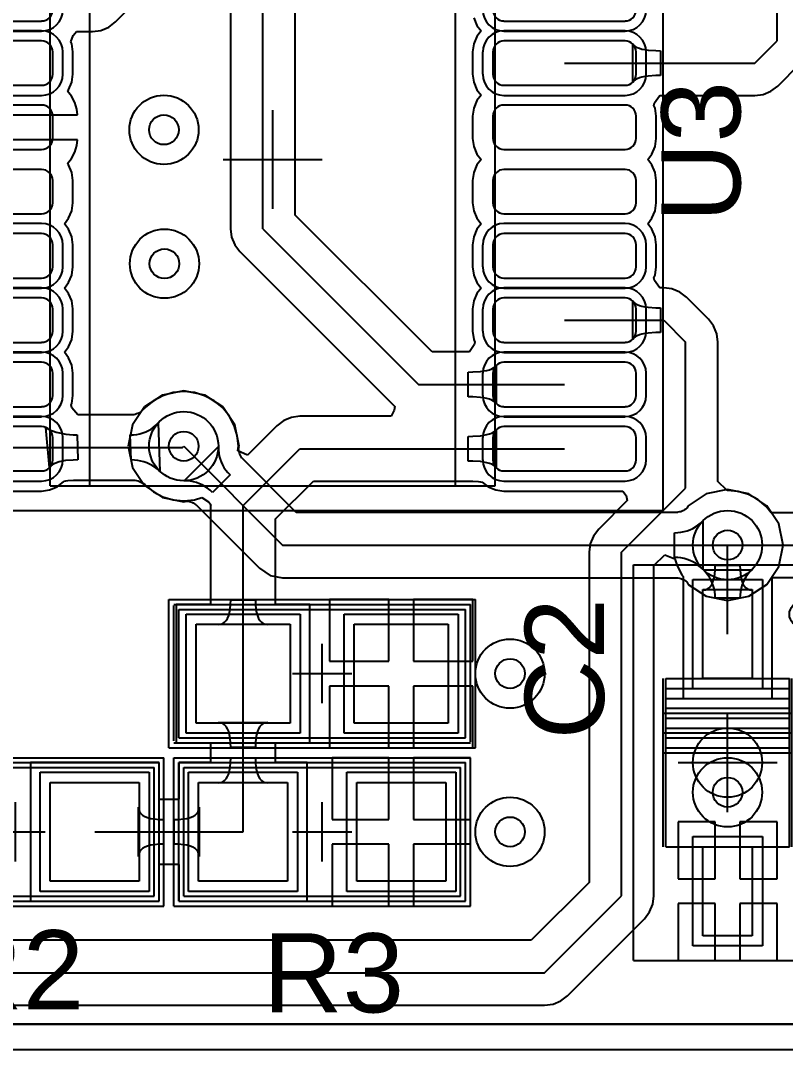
# Model space of a CAD drawing. Header units: millimetres. Extents: x 43 to 5455, y 55 to 5455.
# Drawn here: x 91.95 to 99.69, y 55.5 to 65.9 of the extents above; entities that cross this region are included whole.
import ezdxf

# ---------------------------------------------------------------- set-up
doc = ezdxf.new("R2010")
doc.units = ezdxf.units.MM
for name, color, linetype in [('BottomLayer', 5, 'Continuous'), ('KeepOutLayer', 6, 'Continuous'), ('Mechanical14', 56, 'Continuous'), ('Mechanical15', 56, 'Continuous'), ('TopLayer', 1, 'Continuous'), ('TopOverlay', 2, 'Continuous'), ('TopPaste', 8, 'Continuous'), ('TopSolder', 216, 'Continuous'), ('ViaHoleLayer', 16, 'Continuous')]:
    doc.layers.add(name, color=color, linetype=linetype)
doc.styles.add('Arial', font='arial.ttf', dxfattribs={"height": 0.2})

# ---------------------------------------------------------------- blocks, each defined once
blk = doc.blocks.new('SOD2512X110N_3')
at = {"layer": 'Mechanical14'}
for p, q in [((-0.85, -0.625), (-0.85, 0.625)), ((-0.85, -0.625), (-0.85, 0.625)), ((0.85, 0.625), (-0.85, 0.625)), ((-0.75, -0.625), (-0.75, 0.625)), ((-0.65, -0.625), (-0.65, 0.625)), ((-0.55, -0.625), (-0.55, 0.625)), ((-0.45, -0.625), (-0.45, 0.625)), ((-0.35, -0.625), (-0.35, 0.625)), ((-0.25, -0.625), (-0.25, 0.625)), ((-0.15, -0.625), (-0.15, 0.625)), ((0.85, -0.625), (0.85, 0.625)), ((0.85, -0.625), (-0.85, -0.625))]:
    blk.add_line(p, q, dxfattribs=at)
at = {"layer": 'Mechanical15'}
for p, q in [((-2, -0.95), (-2, 0.95)), ((2, 0.95), (-2, 0.95)), ((2, -0.95), (2, 0.95)), ((0, -0.5), (0, 0.5)), ((0.5, 0), (-0.5, 0)), ((2, -0.95), (-2, -0.95))]:
    blk.add_line(p, q, dxfattribs=at)
blk.add_circle((0, 0), 0.35, dxfattribs=at)
at = {"layer": 'TopLayer'}
for p, q in [((-1.75, 0.25), (-0.85, 0.25)), ((-1.75, -0.25), (-1.75, 0.25)), ((-0.85, 0.25), (-0.85, -0.25)), ((0.85, 0.25), (1.75, 0.25)), ((0.85, -0.25), (0.85, 0.25)), ((1.75, 0.25), (1.75, -0.25)), ((-0.85, -0.25), (-1.75, -0.25)), ((1.75, -0.25), (0.85, -0.25))]:
    blk.add_line(p, q, dxfattribs=at)
at = {"layer": 'TopOverlay'}
for p, q in [((0.85, 0.65), (-0.85, 0.65)), ((-0.5, -0.65), (-0.5, 0.65)), ((-0.3, -0.65), (-0.3, 0.65)), ((-0.1, -0.65), (-0.1, 0.65)), ((0.85, -0.65), (-0.85, -0.65))]:
    blk.add_line(p, q, dxfattribs=at)
blk.add_circle((-1.5, 0.75), 0.125, dxfattribs=at)
at = {"layer": 'TopPaste'}
for p, q in [((-1.75, 0.25), (-0.85, 0.25)), ((-1.75, -0.25), (-1.75, 0.25)), ((-0.85, 0.25), (-0.85, -0.25)), ((0.85, 0.25), (1.75, 0.25)), ((0.85, -0.25), (0.85, 0.25)), ((1.75, 0.25), (1.75, -0.25)), ((-0.85, -0.25), (-1.75, -0.25)), ((1.75, -0.25), (0.85, -0.25))]:
    blk.add_line(p, q, dxfattribs=at)
at = {"layer": 'TopSolder'}
for p, q in [((-1.852, 0.352), (-0.748, 0.352)), ((-1.852, -0.352), (-1.852, 0.352)), ((-0.748, 0.352), (-0.748, -0.352)), ((0.748, 0.352), (1.852, 0.352)), ((0.748, -0.352), (0.748, 0.352)), ((1.852, 0.352), (1.852, -0.352)), ((-0.748, -0.352), (-1.852, -0.352)), ((1.852, -0.352), (0.748, -0.352))]:
    blk.add_line(p, q, dxfattribs=at)
blk = doc.blocks.new('RESC1608X55N_24')
at = {"layer": 'Mechanical14'}
for p, q in [((-1.4, 0.65), (-1.4, -0.65)), ((1.4, 0.65), (-1.4, 0.65)), ((1.4, 0.65), (1.4, -0.65)), ((1.4, -0.65), (-1.4, -0.65))]:
    blk.add_line(p, q, dxfattribs=at)
at = {"layer": 'Mechanical15'}
for p, q in [((1.5, 0.75), (-1.5, 0.75)), ((-1.5, 0.75), (-1.5, -0.75)), ((1.5, 0.75), (1.5, -0.75)), ((0, 0.3), (0, -0.3)), ((0.3, 0), (-0.3, 0)), ((1.5, -0.75), (-1.5, -0.75))]:
    blk.add_line(p, q, dxfattribs=at)
at = {"layer": 'TopLayer'}
for p, q in [((-1.25, 0.5), (-0.35, 0.5)), ((-1.25, -0.5), (-1.25, 0.5)), ((-0.35, 0.5), (-0.35, -0.5)), ((0.35, 0.5), (1.25, 0.5)), ((0.35, -0.5), (0.35, 0.5)), ((1.25, 0.5), (1.25, -0.5)), ((-0.35, -0.5), (-1.25, -0.5)), ((1.25, -0.5), (0.35, -0.5))]:
    blk.add_line(p, q, dxfattribs=at)
at = {"layer": 'TopOverlay'}
for p, q in [((1.45, 0.7), (-1.45, 0.7)), ((-1.45, 0.7), (-1.45, -0.7)), ((1.45, 0.7), (1.45, -0.7)), ((1.45, -0.7), (-1.45, -0.7))]:
    blk.add_line(p, q, dxfattribs=at)
at = {"layer": 'TopPaste'}
for p, q in [((-1.25, 0.5), (-0.35, 0.5)), ((-1.25, -0.5), (-1.25, 0.5)), ((-0.35, 0.5), (-0.35, -0.5)), ((0.35, 0.5), (1.25, 0.5)), ((0.35, -0.5), (0.35, 0.5)), ((1.25, 0.5), (1.25, -0.5)), ((-0.35, -0.5), (-1.25, -0.5)), ((1.25, -0.5), (0.35, -0.5))]:
    blk.add_line(p, q, dxfattribs=at)
at = {"layer": 'TopSolder'}
for p, q in [((-1.352, 0.602), (-0.248, 0.602)), ((-1.352, -0.602), (-1.352, 0.602)), ((-0.248, 0.602), (-0.248, -0.602)), ((0.248, 0.602), (1.352, 0.602)), ((0.248, -0.602), (0.248, 0.602)), ((1.352, 0.602), (1.352, -0.602)), ((-0.248, -0.602), (-1.352, -0.602)), ((1.352, -0.602), (0.248, -0.602))]:
    blk.add_line(p, q, dxfattribs=at)
blk = doc.blocks.new('RESC1608X55N_25')
at = {"layer": 'Mechanical14'}
for p, q in [((1.4, 0.65), (-1.4, 0.65)), ((-1.4, 0.65), (-1.4, -0.65)), ((1.4, 0.65), (1.4, -0.65)), ((1.4, -0.65), (-1.4, -0.65))]:
    blk.add_line(p, q, dxfattribs=at)
at = {"layer": 'Mechanical15'}
for p, q in [((-1.5, 0.75), (-1.5, -0.75)), ((1.5, 0.75), (-1.5, 0.75)), ((1.5, 0.75), (1.5, -0.75)), ((0, 0.3), (0, -0.3)), ((0.3, 0), (-0.3, 0)), ((1.5, -0.75), (-1.5, -0.75))]:
    blk.add_line(p, q, dxfattribs=at)
at = {"layer": 'TopLayer'}
for p, q in [((-1.25, 0.5), (-0.35, 0.5)), ((-1.25, -0.5), (-1.25, 0.5)), ((-0.35, 0.5), (-0.35, -0.5)), ((0.35, 0.5), (1.25, 0.5)), ((0.35, -0.5), (0.35, 0.5)), ((1.25, 0.5), (1.25, -0.5)), ((-0.35, -0.5), (-1.25, -0.5)), ((1.25, -0.5), (0.35, -0.5))]:
    blk.add_line(p, q, dxfattribs=at)
at = {"layer": 'TopOverlay'}
for p, q in [((-1.45, 0.7), (-1.45, -0.7)), ((1.45, 0.7), (-1.45, 0.7)), ((1.45, 0.7), (1.45, -0.7)), ((1.45, -0.7), (-1.45, -0.7))]:
    blk.add_line(p, q, dxfattribs=at)
at = {"layer": 'TopPaste'}
for p, q in [((-1.25, 0.5), (-0.35, 0.5)), ((-1.25, -0.5), (-1.25, 0.5)), ((-0.35, 0.5), (-0.35, -0.5)), ((0.35, 0.5), (1.25, 0.5)), ((0.35, -0.5), (0.35, 0.5)), ((1.25, 0.5), (1.25, -0.5)), ((-0.35, -0.5), (-1.25, -0.5)), ((1.25, -0.5), (0.35, -0.5))]:
    blk.add_line(p, q, dxfattribs=at)
at = {"layer": 'TopSolder'}
for p, q in [((-1.352, 0.602), (-0.248, 0.602)), ((-1.352, -0.602), (-1.352, 0.602)), ((-0.248, 0.602), (-0.248, -0.602)), ((0.248, 0.602), (1.352, 0.602)), ((0.248, -0.602), (0.248, 0.602)), ((1.352, 0.602), (1.352, -0.602)), ((-0.248, -0.602), (-1.352, -0.602)), ((1.352, -0.602), (0.248, -0.602))]:
    blk.add_line(p, q, dxfattribs=at)
blk = doc.blocks.new('CAPC1608X87N_26')
at = {"layer": 'Mechanical14'}
for p, q in [((-1.45, 0.65), (-1.45, -0.65)), ((1.45, 0.65), (-1.45, 0.65)), ((1.45, 0.65), (1.45, -0.65)), ((1.45, -0.65), (-1.45, -0.65))]:
    blk.add_line(p, q, dxfattribs=at)
at = {"layer": 'Mechanical15'}
for p, q in [((1.55, 0.75), (-1.55, 0.75)), ((-1.55, 0.75), (-1.55, -0.75)), ((1.55, 0.75), (1.55, -0.75)), ((0, 0.3), (0, -0.3)), ((0.3, 0), (-0.3, 0)), ((1.55, -0.75), (-1.55, -0.75))]:
    blk.add_line(p, q, dxfattribs=at)
at = {"layer": 'TopLayer'}
for p, q in [((-1.275, 0.5), (-0.325, 0.5)), ((-1.275, -0.5), (-1.275, 0.5)), ((-0.325, 0.5), (-0.325, -0.5)), ((0.325, 0.5), (1.275, 0.5)), ((0.325, -0.5), (0.325, 0.5)), ((1.275, 0.5), (1.275, -0.5)), ((-0.325, -0.5), (-1.275, -0.5)), ((1.275, -0.5), (0.325, -0.5))]:
    blk.add_line(p, q, dxfattribs=at)
at = {"layer": 'TopOverlay'}
for p, q in [((1.5, 0.7), (-1.5, 0.7)), ((-1.5, 0.69), (-1.5, -0.7)), ((1.5, 0.68), (1.5, -0.69)), ((1.5, -0.7), (-1.5, -0.7))]:
    blk.add_line(p, q, dxfattribs=at)
at = {"layer": 'TopPaste'}
for p, q in [((-1.275, 0.5), (-0.325, 0.5)), ((-1.275, -0.5), (-1.275, 0.5)), ((-0.325, 0.5), (-0.325, -0.5)), ((0.325, 0.5), (1.275, 0.5)), ((0.325, -0.5), (0.325, 0.5)), ((1.275, 0.5), (1.275, -0.5)), ((-0.325, -0.5), (-1.275, -0.5)), ((1.275, -0.5), (0.325, -0.5))]:
    blk.add_line(p, q, dxfattribs=at)
at = {"layer": 'TopSolder'}
for p, q in [((-1.377, 0.602), (-0.223, 0.602)), ((-1.377, -0.602), (-1.377, 0.602)), ((-0.223, 0.602), (-0.223, -0.602)), ((0.223, 0.602), (1.377, 0.602)), ((0.223, -0.602), (0.223, 0.602)), ((1.377, 0.602), (1.377, -0.602)), ((-0.223, -0.602), (-1.377, -0.602)), ((1.377, -0.602), (0.223, -0.602))]:
    blk.add_line(p, q, dxfattribs=at)
blk = doc.blocks.new('SOP65P640X110_20N_32')
at = {"layer": 'Mechanical14'}
for p, q in [((-2.25, -3.3), (-2.25, 3.3)), ((2.25, -3.3), (2.25, 3.3)), ((-2.25, -3.3), (2.25, -3.3))]:
    blk.add_line(p, q, dxfattribs=at)
at = {"layer": 'Mechanical15'}
for p, q in [((3.95, -3.55), (3.95, 3.55)), ((0, -0.5), (0, 0.5)), ((-0.5, 0), (0.5, 0)), ((-3.95, -3.55), (3.95, -3.55))]:
    blk.add_line(p, q, dxfattribs=at)
at = {"layer": 'TopLayer'}
for p, q in [((-3.562, 1.4), (-2.337, 1.4)), ((2.338, 1.4), (3.563, 1.4)), ((-2.337, 1.2), (-3.562, 1.2)), ((3.563, 1.2), (2.338, 1.2)), ((-2.225, 0.862), (-2.225, 1.087)), ((2.225, 1.087), (2.225, 0.862)), ((3.675, 0.862), (3.675, 1.087)), ((-3.562, 0.75), (-2.337, 0.75)), ((2.338, 0.75), (3.563, 0.75)), ((-2.337, 0.55), (-3.562, 0.55)), ((3.563, 0.55), (2.338, 0.55)), ((-2.225, 0.213), (-2.225, 0.438)), ((2.225, 0.438), (2.225, 0.213)), ((3.675, 0.213), (3.675, 0.438)), ((-3.562, 0.1), (-2.337, 0.1)), ((2.338, 0.1), (3.563, 0.1)), ((-2.337, -0.1), (-3.562, -0.1)), ((3.563, -0.1), (2.338, -0.1)), ((-2.225, -0.438), (-2.225, -0.213)), ((2.225, -0.213), (2.225, -0.438)), ((3.675, -0.438), (3.675, -0.213)), ((-3.562, -0.55), (-2.337, -0.55)), ((2.338, -0.55), (3.563, -0.55)), ((-2.337, -0.75), (-3.562, -0.75)), ((3.563, -0.75), (2.338, -0.75)), ((-2.225, -1.087), (-2.225, -0.862)), ((2.225, -0.862), (2.225, -1.087)), ((3.675, -1.087), (3.675, -0.862)), ((-3.562, -1.2), (-2.337, -1.2)), ((2.338, -1.2), (3.563, -1.2)), ((-2.337, -1.4), (-3.562, -1.4)), ((3.563, -1.4), (2.338, -1.4)), ((-2.225, -1.737), (-2.225, -1.512)), ((2.225, -1.512), (2.225, -1.737)), ((3.675, -1.737), (3.675, -1.512)), ((-3.562, -1.85), (-2.337, -1.85)), ((2.338, -1.85), (3.563, -1.85)), ((-2.337, -2.05), (-3.562, -2.05)), ((3.563, -2.05), (2.338, -2.05)), ((-2.225, -2.387), (-2.225, -2.162)), ((2.225, -2.162), (2.225, -2.387)), ((3.675, -2.387), (3.675, -2.162)), ((-3.562, -2.5), (-2.337, -2.5)), ((2.338, -2.5), (3.563, -2.5)), ((-2.337, -2.7), (-3.562, -2.7)), ((3.563, -2.7), (2.338, -2.7)), ((-2.225, -3.038), (-2.225, -2.813)), ((2.225, -2.813), (2.225, -3.038)), ((3.675, -3.038), (3.675, -2.813)), ((-3.562, -3.15), (-2.337, -3.15)), ((2.338, -3.15), (3.563, -3.15))]:
    blk.add_line(p, q, dxfattribs=at)
for centre, start, end in [((-2.337, 1.513), 270, 0), ((2.338, 1.513), 180, 270), ((3.563, 1.513), 270, 0), ((-2.337, 1.087), 0, 90), ((2.338, 1.087), 90, 180), ((3.563, 1.087), 0, 90), ((-2.337, 0.862), 270, 0), ((2.338, 0.862), 180, 270), ((3.563, 0.862), 270, 0), ((-2.337, 0.438), 0, 90), ((2.338, 0.438), 90, 180), ((3.563, 0.438), 0, 90), ((-2.337, 0.213), 270, 0), ((2.338, 0.213), 180, 270), ((3.563, 0.213), 270, 0), ((-2.337, -0.213), 0, 90), ((2.338, -0.213), 90, 180), ((3.563, -0.213), 0, 90), ((-2.337, -0.438), 270, 0), ((2.338, -0.438), 180, 270), ((3.563, -0.438), 270, 0), ((-2.337, -0.862), 0, 90), ((2.338, -0.862), 90, 180), ((3.563, -0.862), 0, 90), ((-2.337, -1.087), 270, 0), ((2.338, -1.087), 180, 270), ((3.563, -1.087), 270, 0), ((-2.337, -1.512), 0, 90), ((2.338, -1.512), 90, 180), ((3.563, -1.512), 0, 90), ((-2.337, -1.737), 270, 0), ((2.338, -1.737), 180, 270), ((3.563, -1.737), 270, 0), ((-2.337, -2.162), 0, 90), ((2.338, -2.162), 90, 180), ((3.563, -2.162), 0, 90), ((-2.337, -2.387), 270, 0), ((2.338, -2.387), 180, 270), ((3.563, -2.387), 270, 0), ((-2.337, -2.813), 0, 90), ((2.338, -2.813), 90, 180), ((3.563, -2.813), 0, 90), ((-2.337, -3.038), 270, 0), ((2.338, -3.038), 180, 270), ((3.563, -3.038), 270, 0)]:
    blk.add_arc(centre, 0.112, start, end, dxfattribs=at)
at = {"layer": 'TopOverlay'}
for p, q in [((-1.85, -3.3), (-1.85, 3.3)), ((1.85, -3.3), (1.85, 3.3)), ((-1.85, -3.3), (1.85, -3.3))]:
    blk.add_line(p, q, dxfattribs=at)
at = {"layer": 'TopPaste'}
for p, q in [((-3.562, 1.4), (-2.337, 1.4)), ((2.338, 1.4), (3.563, 1.4)), ((-2.337, 1.2), (-3.562, 1.2)), ((3.563, 1.2), (2.338, 1.2)), ((-2.225, 0.862), (-2.225, 1.087)), ((2.225, 1.087), (2.225, 0.862)), ((3.675, 0.862), (3.675, 1.087)), ((-3.562, 0.75), (-2.337, 0.75)), ((2.338, 0.75), (3.563, 0.75)), ((-2.337, 0.55), (-3.562, 0.55)), ((3.563, 0.55), (2.338, 0.55)), ((-2.225, 0.213), (-2.225, 0.438)), ((2.225, 0.438), (2.225, 0.213)), ((3.675, 0.213), (3.675, 0.438)), ((-3.562, 0.1), (-2.337, 0.1)), ((2.338, 0.1), (3.563, 0.1)), ((-2.337, -0.1), (-3.562, -0.1)), ((3.563, -0.1), (2.338, -0.1)), ((-2.225, -0.438), (-2.225, -0.213)), ((2.225, -0.213), (2.225, -0.438)), ((3.675, -0.438), (3.675, -0.213)), ((-3.562, -0.55), (-2.337, -0.55)), ((2.338, -0.55), (3.563, -0.55)), ((-2.337, -0.75), (-3.562, -0.75)), ((3.563, -0.75), (2.338, -0.75)), ((-2.225, -1.087), (-2.225, -0.862)), ((2.225, -0.862), (2.225, -1.087)), ((3.675, -1.087), (3.675, -0.862)), ((-3.562, -1.2), (-2.337, -1.2)), ((2.338, -1.2), (3.563, -1.2)), ((-2.337, -1.4), (-3.562, -1.4)), ((3.563, -1.4), (2.338, -1.4)), ((-2.225, -1.737), (-2.225, -1.512)), ((2.225, -1.512), (2.225, -1.737)), ((3.675, -1.737), (3.675, -1.512)), ((-3.562, -1.85), (-2.337, -1.85)), ((2.338, -1.85), (3.563, -1.85)), ((-2.337, -2.05), (-3.562, -2.05)), ((3.563, -2.05), (2.338, -2.05)), ((-2.225, -2.387), (-2.225, -2.162)), ((2.225, -2.162), (2.225, -2.387)), ((3.675, -2.387), (3.675, -2.162)), ((-3.562, -2.5), (-2.337, -2.5)), ((2.338, -2.5), (3.563, -2.5)), ((-2.337, -2.7), (-3.562, -2.7)), ((3.563, -2.7), (2.338, -2.7)), ((-2.225, -3.038), (-2.225, -2.813)), ((2.225, -2.813), (2.225, -3.038)), ((3.675, -3.038), (3.675, -2.813)), ((-3.562, -3.15), (-2.337, -3.15)), ((2.338, -3.15), (3.563, -3.15))]:
    blk.add_line(p, q, dxfattribs=at)
for centre, start, end in [((-2.337, 1.513), 270, 0), ((2.338, 1.513), 180, 270), ((3.563, 1.513), 270, 0), ((-2.337, 1.087), 0, 90), ((2.338, 1.087), 90, 180), ((3.563, 1.087), 0, 90), ((-2.337, 0.862), 270, 0), ((2.338, 0.862), 180, 270), ((3.563, 0.862), 270, 0), ((-2.337, 0.438), 0, 90), ((2.338, 0.438), 90, 180), ((3.563, 0.438), 0, 90), ((-2.337, 0.213), 270, 0), ((2.338, 0.213), 180, 270), ((3.563, 0.213), 270, 0), ((-2.337, -0.213), 0, 90), ((2.338, -0.213), 90, 180), ((3.563, -0.213), 0, 90), ((-2.337, -0.438), 270, 0), ((2.338, -0.438), 180, 270), ((3.563, -0.438), 270, 0), ((-2.337, -0.862), 0, 90), ((2.338, -0.862), 90, 180), ((3.563, -0.862), 0, 90), ((-2.337, -1.087), 270, 0), ((2.338, -1.087), 180, 270), ((3.563, -1.087), 270, 0), ((-2.337, -1.512), 0, 90), ((2.338, -1.512), 90, 180), ((3.563, -1.512), 0, 90), ((-2.337, -1.737), 270, 0), ((2.338, -1.737), 180, 270), ((3.563, -1.737), 270, 0), ((-2.337, -2.162), 0, 90), ((2.338, -2.162), 90, 180), ((3.563, -2.162), 0, 90), ((-2.337, -2.387), 270, 0), ((2.338, -2.387), 180, 270), ((3.563, -2.387), 270, 0), ((-2.337, -2.813), 0, 90), ((2.338, -2.813), 90, 180), ((3.563, -2.813), 0, 90), ((-2.337, -3.038), 270, 0), ((2.338, -3.038), 180, 270), ((3.563, -3.038), 270, 0)]:
    blk.add_arc(centre, 0.112, start, end, dxfattribs=at)
at = {"layer": 'TopSolder'}
for p, q in [((-2.337, 1.302), (-3.562, 1.302)), ((-3.562, 1.298), (-2.337, 1.298)), ((3.563, 1.302), (2.338, 1.302)), ((2.338, 1.298), (3.563, 1.298)), ((-2.123, 0.862), (-2.123, 1.087)), ((2.123, 1.087), (2.123, 0.862)), ((3.777, 0.862), (3.777, 1.087)), ((-3.562, 0.648), (-2.337, 0.648)), ((2.338, 0.648), (3.563, 0.648)), ((-2.337, -0.648), (-3.562, -0.648)), ((3.563, -0.648), (2.338, -0.648)), ((-2.123, -1.087), (-2.123, -0.862)), ((2.123, -0.862), (2.123, -1.087)), ((3.777, -1.087), (3.777, -0.862)), ((-2.337, -1.298), (-3.562, -1.298)), ((-3.562, -1.302), (-2.337, -1.302)), ((3.563, -1.298), (2.338, -1.298)), ((2.338, -1.302), (3.563, -1.302)), ((-2.123, -1.737), (-2.123, -1.512)), ((2.123, -1.512), (2.123, -1.737)), ((3.777, -1.737), (3.777, -1.512)), ((-2.337, -1.948), (-3.562, -1.948)), ((-3.562, -1.952), (-2.337, -1.952)), ((3.563, -1.948), (2.338, -1.948)), ((2.338, -1.952), (3.563, -1.952)), ((-2.123, -2.387), (-2.123, -2.162)), ((2.123, -2.162), (2.123, -2.387)), ((3.777, -2.387), (3.777, -2.162)), ((-2.337, -2.598), (-3.562, -2.598)), ((3.563, -2.598), (2.338, -2.598)), ((-3.562, -2.602), (-2.337, -2.602)), ((2.338, -2.602), (3.563, -2.602)), ((-2.123, -3.038), (-2.123, -2.813)), ((2.123, -2.813), (2.123, -3.038)), ((3.777, -3.038), (3.777, -2.813)), ((-3.562, -3.252), (-2.337, -3.252)), ((2.338, -3.252), (3.563, -3.252))]:
    blk.add_line(p, q, dxfattribs=at)
for centre, start, end in [((-2.337, 1.513), 270, 0), ((2.338, 1.513), 180, 270), ((3.563, 1.513), 270, 0), ((-2.337, 1.087), 0, 90), ((2.338, 1.087), 90, 180), ((3.563, 1.087), 0, 90), ((-2.337, 0.862), 270, 0), ((2.338, 0.862), 180, 270), ((3.563, 0.862), 270, 0), ((-2.337, -0.862), 0, 90), ((2.338, -0.862), 90, 180), ((3.563, -0.862), 0, 90), ((-2.337, -1.087), 270, 0), ((2.338, -1.087), 180, 270), ((3.563, -1.087), 270, 0), ((-2.337, -1.512), 0, 90), ((2.338, -1.512), 90, 180), ((3.563, -1.512), 0, 90), ((-2.337, -1.737), 270, 0), ((2.338, -1.737), 180, 270), ((3.563, -1.737), 270, 0), ((-2.337, -2.162), 0, 90), ((2.338, -2.162), 90, 180), ((3.563, -2.162), 0, 90), ((-2.337, -2.387), 270, 0), ((2.338, -2.387), 180, 270), ((3.563, -2.387), 270, 0), ((-2.337, -2.813), 0, 90), ((2.338, -2.813), 90, 180), ((3.563, -2.813), 0, 90), ((-2.337, -3.038), 270, 0), ((2.338, -3.038), 180, 270), ((3.563, -3.038), 270, 0)]:
    blk.add_arc(centre, 0.214, start, end, dxfattribs=at)

msp = doc.modelspace()

# ---------------------------------------------------------------- linework, layer by layer
at = {"layer": 'BottomLayer'}
for p, q in [((93.6, 62.161), (93.385, 62.118)), ((93.815, 62.118), (93.6, 62.161)), ((93.385, 62.118), (93.203, 61.997)), ((93.997, 61.997), (93.815, 62.118)), ((93.203, 61.997), (93.082, 61.815)), ((94.118, 61.815), (93.997, 61.997)), ((93.082, 61.815), (93.039, 61.6)), ((94.161, 61.6), (94.118, 61.815)), ((93.039, 61.6), (93.082, 61.385)), ((93.6, 61.6), (94.6, 60.6)), ((94.155, 61.571), (94.161, 61.6)), ((93.604, 61.25), (93.95, 61.597)), ((93.95, 61.597), (93.951, 61.563)), ((93.951, 61.563), (93.954, 61.531)), ((93.954, 61.531), (93.96, 61.5)), ((93.96, 61.5), (93.968, 61.47)), ((94.156, 61.56), (94.155, 61.571)), ((94.159, 61.545), (94.156, 61.56)), ((94.163, 61.531), (94.159, 61.545)), ((94.167, 61.518), (94.163, 61.531)), ((94.173, 61.505), (94.167, 61.518)), ((94.181, 61.493), (94.173, 61.505)), ((93.968, 61.47), (93.979, 61.441)), ((93.979, 61.441), (93.992, 61.412)), ((93.992, 61.412), (94.007, 61.385)), ((94.189, 61.48), (94.181, 61.493)), ((94.19, 61.478), (94.189, 61.48)), ((94.737, 60.931), (94.19, 61.478)), ((93.082, 61.385), (93.203, 61.203)), ((94.068, 61.309), (93.891, 61.132)), ((94.007, 61.385), (94.025, 61.359)), ((94.025, 61.359), (94.045, 61.333)), ((94.045, 61.333), (94.068, 61.309)), ((93.203, 61.203), (93.385, 61.082)), ((93.637, 61.249), (93.604, 61.25)), ((93.669, 61.246), (93.637, 61.249)), ((93.7, 61.24), (93.669, 61.246)), ((93.73, 61.232), (93.7, 61.24)), ((93.759, 61.221), (93.73, 61.232)), ((93.788, 61.208), (93.759, 61.221)), ((93.815, 61.193), (93.788, 61.208)), ((93.841, 61.175), (93.815, 61.193)), ((93.385, 61.082), (93.6, 61.039)), ((93.867, 61.155), (93.841, 61.175)), ((93.891, 61.132), (93.867, 61.155)), ((98.885, 61.118), (98.703, 60.997)), ((99.1, 61.161), (98.885, 61.118)), ((99.315, 61.118), (99.1, 61.161)), ((99.497, 60.997), (99.315, 61.118)), ((93.6, 61.039), (93.629, 61.045)), ((93.629, 61.045), (93.64, 61.044)), ((93.64, 61.044), (93.655, 61.041)), ((93.655, 61.041), (93.669, 61.037)), ((93.669, 61.037), (93.682, 61.033)), ((93.682, 61.033), (93.695, 61.027)), ((93.695, 61.027), (93.708, 61.019)), ((93.708, 61.019), (93.72, 61.011)), ((93.72, 61.011), (93.722, 61.01)), ((93.722, 61.01), (94.366, 60.366)), ((98.703, 60.997), (98.687, 60.972)), ((99.618, 60.815), (99.497, 60.997)), ((98.596, 60.931), (94.737, 60.931)), ((98.598, 60.932), (98.596, 60.931)), ((98.613, 60.935), (98.598, 60.932)), ((98.628, 60.938), (98.613, 60.935)), ((98.641, 60.943), (98.628, 60.938)), ((98.653, 60.949), (98.641, 60.943)), ((98.666, 60.956), (98.653, 60.949)), ((98.679, 60.965), (98.666, 60.956)), ((98.687, 60.972), (98.679, 60.965)), ((98.719, 60.755), (98.748, 60.768)), ((98.748, 60.768), (98.775, 60.784)), ((98.775, 60.784), (98.801, 60.802)), ((98.801, 60.802), (98.826, 60.822)), ((98.826, 60.822), (98.85, 60.845)), ((98.85, 60.845), (98.85, 60.355)), ((99.661, 60.6), (99.618, 60.815)), ((98.563, 60.725), (98.596, 60.726)), ((98.563, 60.475), (98.563, 60.725)), ((98.596, 60.726), (98.629, 60.73)), ((98.629, 60.73), (98.66, 60.736)), ((98.66, 60.736), (98.69, 60.744)), ((98.69, 60.744), (98.719, 60.755)), ((94.6, 60.6), (99.1, 60.6)), ((99.618, 60.385), (99.661, 60.6)), ((98.596, 60.474), (98.563, 60.475)), ((98.629, 60.47), (98.596, 60.474)), ((98.66, 60.464), (98.629, 60.47)), ((98.69, 60.456), (98.66, 60.464)), ((98.719, 60.445), (98.69, 60.456)), ((94.366, 60.366), (94.473, 60.294)), ((98.748, 60.432), (98.719, 60.445)), ((98.775, 60.416), (98.748, 60.432)), ((98.801, 60.398), (98.775, 60.416)), ((98.826, 60.378), (98.801, 60.398)), ((98.85, 60.355), (98.826, 60.378)), ((99.497, 60.203), (99.618, 60.385)), ((94.473, 60.294), (94.6, 60.269)), ((94.6, 60.269), (98.596, 60.269)), ((98.596, 60.269), (98.598, 60.268)), ((98.598, 60.268), (98.613, 60.265)), ((98.613, 60.265), (98.628, 60.262)), ((98.628, 60.262), (98.641, 60.257)), ((98.641, 60.257), (98.653, 60.251)), ((98.653, 60.251), (98.666, 60.244)), ((98.666, 60.244), (98.679, 60.235)), ((98.679, 60.235), (98.687, 60.228)), ((98.687, 60.228), (98.703, 60.203)), ((98.703, 60.203), (98.885, 60.082)), ((99.315, 60.082), (99.497, 60.203)), ((98.885, 60.082), (99.1, 60.039)), ((99.1, 60.039), (99.315, 60.082)), ((105.167, 55.755), (49.527, 55.755))]:
    msp.add_line(p, q, dxfattribs=at)
for centre in [(93.4, 64.8), (93.405, 63.446), (93.6, 61.6), (99.1, 60.6), (96.9, 59.3), (99.1, 58.1), (96.9, 57.7)]:
    msp.add_circle(centre, 0.35, dxfattribs=at)
at = {"layer": 'KeepOutLayer'}
msp.add_line((49.4, 55.5), (106.4, 55.5), dxfattribs=at)
at = {"layer": 'TopLayer'}
for p, q in [((94.4, 63.8), (94.4, 68.487)), ((94.728, 63.936), (94.728, 68.487)), ((94.072, 68.351), (94.072, 63.8)), ((99.6, 65.7), (99.6, 67.9)), ((92.909, 65.892), (93.058, 66.041)), ((92.841, 65.839), (92.909, 65.892)), ((96.533, 65.931), (96.565, 65.855)), ((92.481, 65.755), (92.514, 65.793)), ((92.514, 65.793), (92.518, 65.795)), ((92.518, 65.795), (92.676, 65.795)), ((92.676, 65.795), (92.762, 65.806)), ((92.676, 65.795), (92.676, 65.795)), ((92.762, 65.806), (92.841, 65.839)), ((96.565, 65.855), (96.607, 65.8)), ((96.607, 65.8), (96.565, 65.745)), ((92.458, 65.691), (92.481, 65.755)), ((92.467, 65.669), (92.458, 65.691)), ((92.458, 65.691), (92.458, 65.691)), ((92.478, 65.587), (92.467, 65.669)), ((96.533, 65.669), (96.522, 65.587)), ((96.565, 65.745), (96.533, 65.669)), ((98.141, 65.284), (98.141, 65.666)), ((98.141, 65.666), (98.152, 65.654)), ((99.375, 65.475), (99.6, 65.7)), ((92.478, 65.363), (92.478, 65.587)), ((96.522, 65.587), (96.522, 65.363)), ((98.152, 65.654), (98.167, 65.643)), ((98.167, 65.643), (98.185, 65.633)), ((98.185, 65.633), (98.208, 65.624)), ((98.208, 65.624), (98.234, 65.617)), ((98.234, 65.617), (98.264, 65.611)), ((98.264, 65.611), (98.297, 65.606)), ((98.297, 65.606), (98.376, 65.601)), ((98.376, 65.601), (98.422, 65.6)), ((98.422, 65.6), (98.422, 65.35)), ((97.45, 65.475), (99.375, 65.475)), ((99.607, 65.243), (99.832, 65.468)), ((92.467, 65.281), (92.478, 65.363)), ((96.522, 65.363), (96.533, 65.281)), ((98.297, 65.344), (98.264, 65.339)), ((98.376, 65.349), (98.297, 65.344)), ((98.422, 65.35), (98.376, 65.349)), ((92.435, 65.205), (92.467, 65.281)), ((96.533, 65.281), (96.565, 65.205)), ((98.152, 65.296), (98.141, 65.284)), ((98.167, 65.307), (98.152, 65.296)), ((98.185, 65.317), (98.167, 65.307)), ((98.208, 65.326), (98.185, 65.317)), ((98.234, 65.333), (98.208, 65.326)), ((98.264, 65.339), (98.234, 65.333)), ((99.539, 65.191), (99.607, 65.243)), ((92.424, 65.19), (92.435, 65.205)), ((92.465, 65.14), (92.424, 65.19)), ((92.499, 65.077), (92.465, 65.14)), ((96.565, 65.205), (96.607, 65.15)), ((96.607, 65.15), (96.565, 65.095)), ((98.362, 65.073), (98.411, 65.144)), ((98.411, 65.144), (98.417, 65.147)), ((98.417, 65.147), (99.375, 65.147)), ((99.375, 65.147), (99.46, 65.158)), ((99.46, 65.158), (99.539, 65.191)), ((92.52, 65.009), (92.499, 65.077)), ((96.565, 65.095), (96.533, 65.019)), ((98.356, 65.046), (98.362, 65.073)), ((98.367, 65.019), (98.356, 65.046)), ((91.55, 64.95), (92.526, 64.95)), ((92.526, 64.95), (92.52, 65.009)), ((96.533, 65.019), (96.522, 64.938)), ((96.522, 64.938), (96.522, 64.713)), ((98.378, 64.938), (98.367, 65.019)), ((98.378, 64.713), (98.378, 64.938)), ((92.526, 64.7), (91.55, 64.7)), ((92.499, 64.573), (92.52, 64.641)), ((92.52, 64.641), (92.526, 64.7)), ((96.522, 64.713), (96.533, 64.631)), ((96.533, 64.631), (96.565, 64.555)), ((98.335, 64.555), (98.367, 64.631)), ((98.367, 64.631), (98.378, 64.713)), ((92.465, 64.51), (92.499, 64.573)), ((96.565, 64.555), (96.607, 64.5)), ((98.293, 64.5), (98.335, 64.555)), ((92.424, 64.46), (92.465, 64.51)), ((92.435, 64.445), (92.424, 64.46)), ((92.467, 64.369), (92.435, 64.445)), ((96.565, 64.445), (96.533, 64.369)), ((96.607, 64.5), (96.565, 64.445)), ((98.335, 64.445), (98.293, 64.5)), ((98.367, 64.369), (98.335, 64.445)), ((92.478, 64.287), (92.467, 64.369)), ((96.533, 64.369), (96.522, 64.287)), ((98.378, 64.287), (98.367, 64.369)), ((92.478, 64.063), (92.478, 64.287)), ((96.522, 64.287), (96.522, 64.063)), ((98.378, 64.063), (98.378, 64.287)), ((92.467, 63.981), (92.478, 64.063)), ((96.522, 64.063), (96.533, 63.981)), ((98.367, 63.981), (98.378, 64.063)), ((92.393, 63.85), (92.435, 63.905)), ((92.435, 63.905), (92.467, 63.981)), ((96.111, 62.553), (94.728, 63.936)), ((96.533, 63.981), (96.565, 63.905)), ((96.565, 63.905), (96.607, 63.85)), ((98.293, 63.85), (98.335, 63.905)), ((98.335, 63.905), (98.367, 63.981)), ((92.435, 63.795), (92.393, 63.85)), ((92.467, 63.719), (92.435, 63.795)), ((94.072, 63.8), (94.083, 63.715)), ((94.4, 63.8), (95.975, 62.225)), ((96.565, 63.795), (96.533, 63.719)), ((96.607, 63.85), (96.565, 63.795)), ((98.335, 63.795), (98.293, 63.85)), ((98.367, 63.719), (98.335, 63.795)), ((92.478, 63.638), (92.467, 63.719)), ((94.083, 63.715), (94.116, 63.636)), ((96.533, 63.719), (96.522, 63.638)), ((98.378, 63.638), (98.367, 63.719)), ((92.478, 63.413), (92.478, 63.638)), ((94.116, 63.636), (94.168, 63.568)), ((96.522, 63.638), (96.522, 63.413)), ((98.378, 63.413), (98.378, 63.638)), ((94.168, 63.568), (95.734, 62.003)), ((92.467, 63.331), (92.478, 63.413)), ((96.522, 63.413), (96.533, 63.331)), ((98.367, 63.331), (98.378, 63.413)), ((92.435, 63.255), (92.467, 63.331)), ((96.533, 63.331), (96.565, 63.255)), ((98.356, 63.304), (98.367, 63.331)), ((98.362, 63.277), (98.356, 63.304)), ((98.411, 63.206), (98.362, 63.277)), ((92.393, 63.2), (92.435, 63.255)), ((92.435, 63.145), (92.393, 63.2)), ((96.565, 63.255), (96.607, 63.2)), ((96.607, 63.2), (96.565, 63.145)), ((98.417, 63.203), (98.411, 63.206)), ((98.454, 63.203), (98.417, 63.203)), ((98.538, 63.192), (98.454, 63.203)), ((98.617, 63.159), (98.538, 63.192)), ((98.685, 63.107), (98.617, 63.159)), ((92.467, 63.069), (92.435, 63.145)), ((92.478, 62.988), (92.467, 63.069)), ((96.533, 63.069), (96.522, 62.988)), ((96.565, 63.145), (96.533, 63.069)), ((98.141, 62.684), (98.141, 63.066)), ((98.141, 63.066), (98.152, 63.054)), ((98.907, 62.885), (98.685, 63.107)), ((92.478, 62.763), (92.478, 62.988)), ((96.522, 62.988), (96.522, 62.763)), ((98.152, 63.054), (98.167, 63.043)), ((98.167, 63.043), (98.185, 63.033)), ((98.185, 63.033), (98.208, 63.024)), ((98.208, 63.024), (98.234, 63.017)), ((98.234, 63.017), (98.264, 63.011)), ((98.264, 63.011), (98.297, 63.006)), ((98.297, 63.006), (98.376, 63.001)), ((98.376, 63.001), (98.422, 63)), ((98.422, 63), (98.422, 62.75)), ((97.45, 62.875), (98.454, 62.875)), ((98.454, 62.875), (98.675, 62.654)), ((98.959, 62.817), (98.907, 62.885)), ((92.467, 62.681), (92.478, 62.763)), ((96.522, 62.763), (96.533, 62.681)), ((98.297, 62.744), (98.264, 62.739)), ((98.376, 62.749), (98.297, 62.744)), ((98.422, 62.75), (98.376, 62.749)), ((98.992, 62.738), (98.959, 62.817)), ((92.435, 62.605), (92.467, 62.681)), ((96.533, 62.681), (96.544, 62.654)), ((96.544, 62.654), (96.538, 62.627)), ((98.152, 62.696), (98.141, 62.684)), ((98.167, 62.707), (98.152, 62.696)), ((98.185, 62.717), (98.167, 62.707)), ((98.208, 62.726), (98.185, 62.717)), ((98.234, 62.733), (98.208, 62.726)), ((98.264, 62.739), (98.234, 62.733)), ((98.675, 61.175), (98.675, 62.654)), ((99.003, 62.654), (98.992, 62.738)), ((99.003, 61.244), (99.003, 62.654)), ((92.393, 62.55), (92.435, 62.605)), ((92.435, 62.495), (92.393, 62.55)), ((96.483, 62.553), (96.111, 62.553)), ((96.489, 62.556), (96.483, 62.553)), ((96.538, 62.627), (96.489, 62.556)), ((92.467, 62.419), (92.435, 62.495)), ((92.478, 62.338), (92.467, 62.419)), ((92.478, 62.113), (92.478, 62.338)), ((96.478, 62.35), (96.524, 62.351)), ((96.478, 62.1), (96.478, 62.35)), ((96.524, 62.351), (96.603, 62.356)), ((96.603, 62.356), (96.636, 62.361)), ((96.636, 62.361), (96.666, 62.367)), ((96.666, 62.367), (96.692, 62.374)), ((96.692, 62.374), (96.715, 62.383)), ((96.715, 62.383), (96.733, 62.393)), ((96.733, 62.393), (96.748, 62.404)), ((96.748, 62.404), (96.759, 62.416)), ((96.759, 62.416), (96.759, 62.034)), ((95.975, 62.225), (97.45, 62.225)), ((93.492, 62.142), (93.389, 62.111)), ((93.6, 62.153), (93.492, 62.142)), ((93.708, 62.142), (93.6, 62.153)), ((93.811, 62.111), (93.708, 62.142)), ((92.462, 62.02), (92.467, 62.031)), ((92.47, 61.987), (92.462, 62.02)), ((92.467, 62.031), (92.478, 62.113)), ((93.293, 62.06), (93.209, 61.991)), ((93.389, 62.111), (93.293, 62.06)), ((93.907, 62.06), (93.811, 62.111)), ((93.991, 61.991), (93.907, 62.06)), ((96.524, 62.099), (96.478, 62.1)), ((96.603, 62.094), (96.524, 62.099)), ((96.636, 62.089), (96.603, 62.094)), ((96.666, 62.083), (96.636, 62.089)), ((96.692, 62.076), (96.666, 62.083)), ((96.715, 62.067), (96.692, 62.076)), ((96.733, 62.057), (96.715, 62.067)), ((96.748, 62.046), (96.733, 62.057)), ((96.759, 62.034), (96.748, 62.046)), ((92.528, 61.917), (92.47, 61.987)), ((93.081, 61.917), (92.528, 61.917)), ((93.095, 61.919), (93.081, 61.917)), ((93.11, 61.922), (93.095, 61.919)), ((93.123, 61.926), (93.11, 61.922)), ((93.136, 61.93), (93.123, 61.926)), ((93.147, 61.936), (93.136, 61.93)), ((93.158, 61.943), (93.147, 61.936)), ((93.17, 61.951), (93.158, 61.943)), ((93.181, 61.96), (93.17, 61.951)), ((93.198, 61.978), (93.181, 61.96)), ((93.199, 61.979), (93.198, 61.978)), ((93.209, 61.991), (93.199, 61.979)), ((94.06, 61.907), (93.991, 61.991)), ((95.728, 61.964), (95.697, 61.903)), ((95.734, 62.003), (95.728, 61.964)), ((93.295, 61.792), (93.319, 61.813)), ((93.319, 61.813), (93.341, 61.836)), ((93.341, 61.836), (93.359, 61.346)), ((94.111, 61.811), (94.06, 61.907)), ((94.142, 61.708), (94.111, 61.811)), ((94.543, 61.807), (94.244, 61.508)), ((94.611, 61.859), (94.543, 61.807)), ((94.69, 61.892), (94.611, 61.859)), ((94.775, 61.903), (94.69, 61.892)), ((95.697, 61.903), (94.775, 61.903)), ((92.241, 61.384), (92.205, 61.791)), ((92.205, 61.791), (92.229, 61.776)), ((92.229, 61.776), (92.254, 61.763)), ((92.254, 61.763), (92.282, 61.752)), ((92.282, 61.752), (92.311, 61.742)), ((92.311, 61.742), (92.342, 61.734)), ((92.342, 61.734), (92.374, 61.727)), ((92.374, 61.727), (92.409, 61.721)), ((92.409, 61.721), (92.483, 61.715)), ((92.483, 61.715), (92.523, 61.715)), ((92.523, 61.715), (92.528, 61.461)), ((93.059, 61.715), (93.093, 61.716)), ((93.069, 61.461), (93.059, 61.715)), ((93.093, 61.716), (93.125, 61.719)), ((93.125, 61.719), (93.157, 61.725)), ((93.157, 61.725), (93.187, 61.734)), ((93.187, 61.734), (93.216, 61.745)), ((93.216, 61.745), (93.243, 61.758)), ((93.243, 61.758), (93.27, 61.774)), ((93.27, 61.774), (93.295, 61.792)), ((94.153, 61.6), (94.142, 61.708)), ((96.524, 61.701), (96.603, 61.706)), ((96.603, 61.706), (96.636, 61.711)), ((96.636, 61.711), (96.666, 61.717)), ((96.666, 61.717), (96.692, 61.724)), ((96.692, 61.724), (96.715, 61.733)), ((96.715, 61.733), (96.733, 61.743)), ((96.733, 61.743), (96.748, 61.754)), ((96.748, 61.754), (96.759, 61.766)), ((96.759, 61.766), (96.759, 61.384)), ((93.588, 61.588), (93.6, 61.6)), ((94.148, 61.553), (94.153, 61.6)), ((96.478, 61.7), (96.524, 61.701)), ((96.478, 61.45), (96.478, 61.7)), ((91.563, 61.588), (93.588, 61.588)), ((94.244, 61.508), (94.148, 61.553)), ((94.2, 61), (94.775, 61.575)), ((94.775, 61.575), (97.45, 61.575)), ((92.254, 61.398), (92.241, 61.384)), ((92.269, 61.411), (92.254, 61.398)), ((92.289, 61.423), (92.269, 61.411)), ((92.312, 61.433), (92.289, 61.423)), ((92.339, 61.441), (92.312, 61.433)), ((92.369, 61.448), (92.339, 61.441)), ((92.403, 61.454), (92.369, 61.448)), ((92.483, 61.46), (92.403, 61.454)), ((92.528, 61.461), (92.483, 61.46)), ((93.102, 61.459), (93.069, 61.461)), ((93.135, 61.456), (93.102, 61.459)), ((93.166, 61.45), (93.135, 61.456)), ((93.197, 61.442), (93.166, 61.45)), ((93.226, 61.432), (93.197, 61.442)), ((93.255, 61.419), (93.226, 61.432)), ((93.282, 61.405), (93.255, 61.419)), ((93.309, 61.387), (93.282, 61.405)), ((96.524, 61.449), (96.478, 61.45)), ((96.603, 61.444), (96.524, 61.449)), ((96.636, 61.439), (96.603, 61.444)), ((96.666, 61.433), (96.636, 61.439)), ((96.692, 61.426), (96.666, 61.433)), ((96.715, 61.417), (96.692, 61.426)), ((96.733, 61.407), (96.715, 61.417)), ((96.748, 61.396), (96.733, 61.407)), ((96.759, 61.384), (96.748, 61.396)), ((93.334, 61.368), (93.309, 61.387)), ((93.359, 61.346), (93.334, 61.368)), ((92.244, 61.158), (92.32, 61.19)), ((92.32, 61.19), (92.385, 61.24)), ((92.385, 61.24), (92.39, 61.246)), ((92.39, 61.246), (92.391, 61.246)), ((92.391, 61.246), (92.407, 61.25)), ((92.407, 61.25), (92.427, 61.253)), ((92.427, 61.253), (92.486, 61.258)), ((92.486, 61.258), (93.091, 61.258)), ((93.091, 61.258), (93.106, 61.256)), ((93.106, 61.256), (93.123, 61.253)), ((93.123, 61.253), (93.138, 61.249)), ((93.138, 61.249), (93.152, 61.244)), ((93.152, 61.244), (93.166, 61.238)), ((93.166, 61.238), (93.18, 61.231)), ((93.18, 61.231), (93.193, 61.222)), ((93.193, 61.222), (93.206, 61.212)), ((93.206, 61.212), (93.209, 61.21)), ((93.209, 61.21), (93.209, 61.209)), ((93.209, 61.209), (93.212, 61.207)), ((93.212, 61.207), (93.225, 61.195)), ((93.225, 61.195), (93.231, 61.191)), ((93.231, 61.191), (93.293, 61.14)), ((94.528, 60.864), (94.911, 61.247)), ((94.911, 61.247), (96.523, 61.247)), ((96.523, 61.247), (96.582, 61.243)), ((96.582, 61.243), (96.603, 61.24)), ((96.603, 61.24), (96.617, 61.237)), ((96.617, 61.237), (96.68, 61.19)), ((96.68, 61.19), (96.756, 61.158)), ((99.092, 61.154), (99.003, 61.244)), ((90.937, 61.147), (92.163, 61.147)), ((92.163, 61.147), (92.244, 61.158)), ((93.293, 61.14), (93.389, 61.089)), ((93.389, 61.089), (93.492, 61.058)), ((93.708, 61.058), (93.782, 61.08)), ((93.782, 61.08), (93.852, 61.036)), ((96.756, 61.158), (96.837, 61.147)), ((96.837, 61.147), (98.042, 61.147)), ((98.029, 60.529), (98.675, 61.175)), ((98.042, 61.147), (98.074, 61.1)), ((98.074, 61.1), (98.086, 61.05)), ((99.101, 61.153), (99.092, 61.154)), ((99.208, 61.142), (99.101, 61.153)), ((99.311, 61.111), (99.208, 61.142)), ((99.407, 61.06), (99.311, 61.111)), ((93.492, 61.058), (93.6, 61.047)), ((93.6, 61.047), (93.708, 61.058)), ((93.852, 61.036), (93.873, 61.009)), ((93.873, 61.009), (93.872, 61)), ((93.872, 61), (93.872, 60.01)), ((94.2, 59.3), (94.2, 61)), ((98.086, 61.05), (97.797, 60.76)), ((99.491, 60.991), (99.407, 61.06)), ((99.542, 60.928), (99.491, 60.991)), ((100.973, 60.928), (99.542, 60.928)), ((94.528, 60.01), (94.528, 60.864)), ((97.745, 60.692), (97.712, 60.613)), ((97.797, 60.76), (97.745, 60.692)), ((97.712, 60.613), (97.701, 60.529)), ((99.1, 60.6), (102.5, 60.6)), ((99.1, 59.7), (99.1, 60.6)), ((97.701, 60.529), (97.701, 57.189)), ((98.029, 57.054), (98.029, 60.529)), ((98.356, 60.393), (98.466, 60.503)), ((98.466, 60.503), (98.567, 60.462)), ((98.567, 60.462), (98.589, 60.389)), ((98.356, 57.054), (98.356, 60.393)), ((98.589, 60.389), (98.64, 60.293)), ((98.878, 60.326), (98.855, 60.35)), ((98.855, 60.35), (99.345, 60.35)), ((98.97, 60.307), (98.974, 60.349)), ((98.974, 60.349), (98.975, 60.397)), ((98.975, 60.397), (99.225, 60.397)), ((99.225, 60.397), (99.226, 60.349)), ((99.226, 60.349), (99.23, 60.307)), ((99.345, 60.35), (99.322, 60.326)), ((98.64, 60.293), (98.65, 60.281)), ((98.65, 60.281), (98.65, 59.05)), ((98.898, 60.301), (98.878, 60.326)), ((98.916, 60.275), (98.898, 60.301)), ((98.932, 60.248), (98.916, 60.275)), ((98.945, 60.219), (98.932, 60.248)), ((98.955, 60.237), (98.964, 60.269)), ((98.964, 60.269), (98.97, 60.307)), ((99.23, 60.307), (99.236, 60.269)), ((99.236, 60.269), (99.245, 60.237)), ((99.268, 60.248), (99.255, 60.219)), ((99.284, 60.275), (99.268, 60.248)), ((99.302, 60.301), (99.284, 60.275)), ((99.322, 60.326), (99.302, 60.301)), ((99.55, 59.05), (99.55, 60.272)), ((99.55, 60.272), (102.5, 60.272)), ((98.853, 60.147), (98.876, 60.149)), ((99.347, 60.147), (98.853, 60.147)), ((98.876, 60.149), (98.897, 60.157)), ((98.897, 60.157), (98.915, 60.169)), ((98.915, 60.169), (98.931, 60.187)), ((98.931, 60.187), (98.945, 60.209)), ((98.945, 60.209), (98.955, 60.237)), ((98.956, 60.19), (98.945, 60.219)), ((98.964, 60.16), (98.956, 60.19)), ((98.97, 60.129), (98.964, 60.16)), ((99.236, 60.16), (99.23, 60.129)), ((99.244, 60.19), (99.236, 60.16)), ((99.255, 60.219), (99.244, 60.19)), ((99.245, 60.237), (99.255, 60.209)), ((99.255, 60.209), (99.269, 60.187)), ((99.269, 60.187), (99.285, 60.169)), ((99.285, 60.169), (99.303, 60.157)), ((99.303, 60.157), (99.324, 60.149)), ((99.324, 60.149), (99.347, 60.147)), ((94.074, 59.999), (94.075, 60.047)), ((94.075, 60.047), (94.325, 60.047)), ((94.325, 60.047), (94.326, 59.999)), ((95.675, 60.05), (95.075, 60.05)), ((95.075, 60.05), (95.075, 59.425)), ((95.675, 59.425), (95.675, 60.05)), ((96.525, 60.05), (95.925, 60.05)), ((95.925, 60.05), (95.925, 59.425)), ((96.525, 59.425), (96.525, 60.05)), ((98.974, 60.096), (98.97, 60.129)), ((98.975, 60.063), (98.974, 60.096)), ((99.225, 60.063), (98.975, 60.063)), ((99.226, 60.096), (99.225, 60.063)), ((99.23, 60.129), (99.226, 60.096)), ((93.871, 60), (93.525, 60)), ((93.525, 60), (93.525, 58.6)), ((93.872, 60.01), (93.871, 60)), ((94.064, 59.919), (94.07, 59.957)), ((94.07, 59.957), (94.074, 59.999)), ((94.326, 59.999), (94.33, 59.957)), ((94.33, 59.957), (94.336, 59.919)), ((94.529, 60), (94.528, 60.01)), ((94.875, 60), (94.529, 60)), ((94.875, 58.6), (94.875, 60)), ((94.014, 59.819), (94.03, 59.837)), ((94.03, 59.837), (94.044, 59.859)), ((94.044, 59.859), (94.055, 59.887)), ((94.055, 59.887), (94.064, 59.919)), ((94.336, 59.919), (94.345, 59.887)), ((94.345, 59.887), (94.356, 59.859)), ((94.356, 59.859), (94.37, 59.837)), ((94.37, 59.837), (94.386, 59.819)), ((93.95, 59.797), (93.974, 59.799)), ((94.45, 59.797), (93.95, 59.797)), ((93.974, 59.799), (93.995, 59.807)), ((93.995, 59.807), (94.014, 59.819)), ((94.386, 59.819), (94.405, 59.807)), ((94.405, 59.807), (94.426, 59.799)), ((94.426, 59.799), (94.45, 59.797)), ((95.075, 59.425), (95.675, 59.425)), ((95.925, 59.425), (96.525, 59.425)), ((94.2, 57.7), (94.2, 59.3)), ((95.675, 59.175), (95.075, 59.175)), ((95.075, 59.175), (95.075, 58.55)), ((95.675, 58.55), (95.675, 59.175)), ((96.525, 59.175), (95.925, 59.175)), ((95.925, 59.175), (95.925, 58.55)), ((96.525, 58.55), (96.525, 59.175)), ((98.65, 59.05), (99.55, 59.05)), ((93.974, 58.804), (93.95, 58.806)), ((93.95, 58.806), (94.45, 58.806)), ((93.995, 58.796), (93.974, 58.804)), ((94.014, 58.783), (93.995, 58.796)), ((94.405, 58.796), (94.386, 58.783)), ((94.426, 58.804), (94.405, 58.796)), ((94.45, 58.806), (94.426, 58.804)), ((94.03, 58.766), (94.014, 58.783)), ((94.044, 58.743), (94.03, 58.766)), ((94.055, 58.715), (94.044, 58.743)), ((94.064, 58.682), (94.055, 58.715)), ((94.345, 58.715), (94.336, 58.682)), ((94.356, 58.743), (94.345, 58.715)), ((94.37, 58.766), (94.356, 58.743)), ((94.386, 58.783), (94.37, 58.766)), ((93.525, 58.6), (93.871, 58.6)), ((93.871, 58.6), (93.872, 58.59)), ((93.872, 58.59), (93.872, 58.41)), ((94.07, 58.644), (94.064, 58.682)), ((94.074, 58.601), (94.07, 58.644)), ((94.075, 58.553), (94.074, 58.601)), ((94.326, 58.601), (94.325, 58.553)), ((94.33, 58.644), (94.326, 58.601)), ((94.336, 58.682), (94.33, 58.644)), ((94.528, 58.59), (94.529, 58.6)), ((94.528, 58.41), (94.528, 58.59)), ((94.529, 58.6), (94.875, 58.6)), ((94.325, 58.553), (94.075, 58.553)), ((95.075, 58.55), (95.675, 58.55)), ((95.925, 58.55), (96.525, 58.55)), ((93.35, 58.4), (92.05, 58.4)), ((92.05, 58.4), (92.05, 57)), ((93.35, 58.029), (93.35, 58.4)), ((93.871, 58.4), (93.55, 58.4)), ((93.55, 58.4), (93.55, 58.029)), ((93.872, 58.41), (93.871, 58.4)), ((94.07, 58.357), (94.074, 58.399)), ((94.074, 58.399), (94.075, 58.447)), ((94.075, 58.447), (94.325, 58.447)), ((94.325, 58.447), (94.326, 58.399)), ((94.326, 58.399), (94.33, 58.357)), ((94.529, 58.4), (94.528, 58.41)), ((94.85, 58.4), (94.529, 58.4)), ((94.85, 57), (94.85, 58.4)), ((95.675, 58.45), (95.1, 58.45)), ((95.1, 58.45), (95.1, 57.825)), ((95.675, 57.825), (95.675, 58.45)), ((96.5, 58.45), (95.925, 58.45)), ((95.925, 58.45), (95.925, 57.825)), ((96.5, 57.825), (96.5, 58.45)), ((94.044, 58.259), (94.055, 58.287)), ((94.055, 58.287), (94.064, 58.319)), ((94.064, 58.319), (94.07, 58.357)), ((94.33, 58.357), (94.336, 58.319)), ((94.336, 58.319), (94.345, 58.287)), ((94.345, 58.287), (94.356, 58.259)), ((93.95, 58.197), (93.974, 58.199)), ((94.45, 58.197), (93.95, 58.197)), ((93.974, 58.199), (93.995, 58.207)), ((93.995, 58.207), (94.014, 58.219)), ((94.014, 58.219), (94.03, 58.237)), ((94.03, 58.237), (94.044, 58.259)), ((94.356, 58.259), (94.37, 58.237)), ((94.37, 58.237), (94.386, 58.219)), ((94.386, 58.219), (94.405, 58.207)), ((94.405, 58.207), (94.426, 58.199)), ((94.426, 58.199), (94.45, 58.197)), ((93.36, 58.028), (93.35, 58.029)), ((93.54, 58.028), (93.36, 58.028)), ((93.55, 58.029), (93.54, 58.028)), ((93.144, 57.45), (93.144, 57.95)), ((93.144, 57.95), (93.146, 57.926)), ((93.146, 57.926), (93.154, 57.905)), ((93.154, 57.905), (93.167, 57.886)), ((93.167, 57.886), (93.184, 57.87)), ((93.184, 57.87), (93.207, 57.856)), ((93.207, 57.856), (93.235, 57.845)), ((93.665, 57.845), (93.693, 57.856)), ((93.693, 57.856), (93.716, 57.87)), ((93.716, 57.87), (93.733, 57.886)), ((93.733, 57.886), (93.746, 57.905)), ((93.746, 57.905), (93.754, 57.926)), ((93.754, 57.926), (93.756, 57.95)), ((93.756, 57.95), (93.756, 57.45)), ((93.235, 57.845), (93.268, 57.836)), ((93.268, 57.836), (93.306, 57.83)), ((93.306, 57.83), (93.349, 57.826)), ((93.349, 57.826), (93.397, 57.825)), ((93.397, 57.825), (93.397, 57.575)), ((93.503, 57.825), (93.551, 57.826)), ((93.503, 57.575), (93.503, 57.825)), ((93.551, 57.826), (93.594, 57.83)), ((93.594, 57.83), (93.632, 57.836)), ((93.632, 57.836), (93.665, 57.845)), ((95.1, 57.825), (95.675, 57.825)), ((95.925, 57.825), (96.5, 57.825)), ((98.975, 57.8), (98.6, 57.8)), ((98.6, 57.8), (98.6, 57.225)), ((98.975, 57.225), (98.975, 57.8)), ((99.6, 57.8), (99.225, 57.8)), ((99.225, 57.8), (99.225, 57.225)), ((99.6, 57.225), (99.6, 57.8)), ((92.7, 57.7), (94.2, 57.7)), ((93.207, 57.544), (93.184, 57.53)), ((93.235, 57.555), (93.207, 57.544)), ((93.268, 57.564), (93.235, 57.555)), ((93.306, 57.57), (93.268, 57.564)), ((93.349, 57.574), (93.306, 57.57)), ((93.397, 57.575), (93.349, 57.574)), ((93.551, 57.574), (93.503, 57.575)), ((93.594, 57.57), (93.551, 57.574)), ((93.632, 57.564), (93.594, 57.57)), ((93.665, 57.555), (93.632, 57.564)), ((93.693, 57.544), (93.665, 57.555)), ((93.716, 57.53), (93.693, 57.544)), ((95.675, 57.575), (95.1, 57.575)), ((95.1, 57.575), (95.1, 56.95)), ((95.675, 56.95), (95.675, 57.575)), ((96.5, 57.575), (95.925, 57.575)), ((95.925, 57.575), (95.925, 56.95)), ((96.5, 56.95), (96.5, 57.575)), ((93.146, 57.474), (93.144, 57.45)), ((93.154, 57.495), (93.146, 57.474)), ((93.167, 57.514), (93.154, 57.495)), ((93.184, 57.53), (93.167, 57.514)), ((93.733, 57.514), (93.716, 57.53)), ((93.746, 57.495), (93.733, 57.514)), ((93.754, 57.474), (93.746, 57.495)), ((93.756, 57.45), (93.754, 57.474)), ((93.35, 57.371), (93.36, 57.372)), ((93.35, 57), (93.35, 57.371)), ((93.36, 57.372), (93.54, 57.372)), ((93.54, 57.372), (93.55, 57.371)), ((93.55, 57.371), (93.55, 57)), ((97.701, 57.189), (97.114, 56.603)), ((98.6, 57.225), (98.975, 57.225)), ((99.225, 57.225), (99.6, 57.225)), ((97.25, 56.275), (98.029, 57.054)), ((98.345, 56.969), (98.356, 57.054)), ((92.05, 57), (93.35, 57)), ((93.55, 57), (94.85, 57)), ((95.1, 56.95), (95.675, 56.95)), ((95.925, 56.95), (96.5, 56.95)), ((98.312, 56.89), (98.345, 56.969)), ((98.975, 56.975), (98.6, 56.975)), ((98.6, 56.975), (98.6, 56.4)), ((98.975, 56.4), (98.975, 56.975)), ((99.6, 56.975), (99.225, 56.975)), ((99.225, 56.975), (99.225, 56.4)), ((99.6, 56.4), (99.6, 56.975)), ((97.482, 56.043), (98.26, 56.822)), ((98.26, 56.822), (98.312, 56.89)), ((97.114, 56.603), (88.909, 56.603)), ((98.6, 56.4), (98.975, 56.4)), ((99.225, 56.4), (99.6, 56.4)), ((65.804, 56.275), (97.25, 56.275)), ((97.335, 55.958), (97.414, 55.991)), ((97.414, 55.991), (97.482, 56.043)), ((65.804, 55.947), (97.25, 55.947)), ((97.25, 55.947), (97.335, 55.958)), ((105.315, 55.752), (49.5, 55.752))]:
    msp.add_line(p, q, dxfattribs=at)
for centre in [(93.4, 64.8), (93.405, 63.446), (93.6, 61.6), (99.1, 60.6), (96.9, 59.3), (99.1, 58.1), (96.9, 57.7)]:
    msp.add_circle(centre, 0.35, dxfattribs=at)
at = {"layer": 'ViaHoleLayer'}
for centre in [(93.4, 64.8), (93.405, 63.446), (93.6, 61.6), (99.1, 60.6), (96.9, 59.3), (99.1, 58.1), (96.9, 57.7)]:
    msp.add_circle(centre, 0.15, dxfattribs=at)

# ---------------------------------------------------------------- block references
msp.add_blockref('SOP65P640X110_20N_32', (94.5, 64.5))
for name, p, rotation in [('SOD2512X110N_3', (99.1, 58.4), 270), ('CAPC1608X87N_26', (95, 59.3), 180), ('RESC1608X55N_24', (91.9, 57.7), 180), ('RESC1608X55N_25', (95, 57.7), 180)]:
    msp.add_blockref(name, p, dxfattribs=dict(rotation=rotation))

# ---------------------------------------------------------------- texts
at = {"layer": 'TopOverlay', "style": 'Arial'}
for s, p in [('U3', (99.23, 63.864)), ('C2', (97.85, 58.634))]:
    msp.add_text(s, height=0.8, rotation=90, dxfattribs=at).set_placement(p)
for s, p in [('R2', (91.164, 55.905)), ('R3', (94.4, 55.874))]:
    msp.add_text(s, height=0.8, dxfattribs=at).set_placement(p)

doc.saveas('drawing.dxf')
